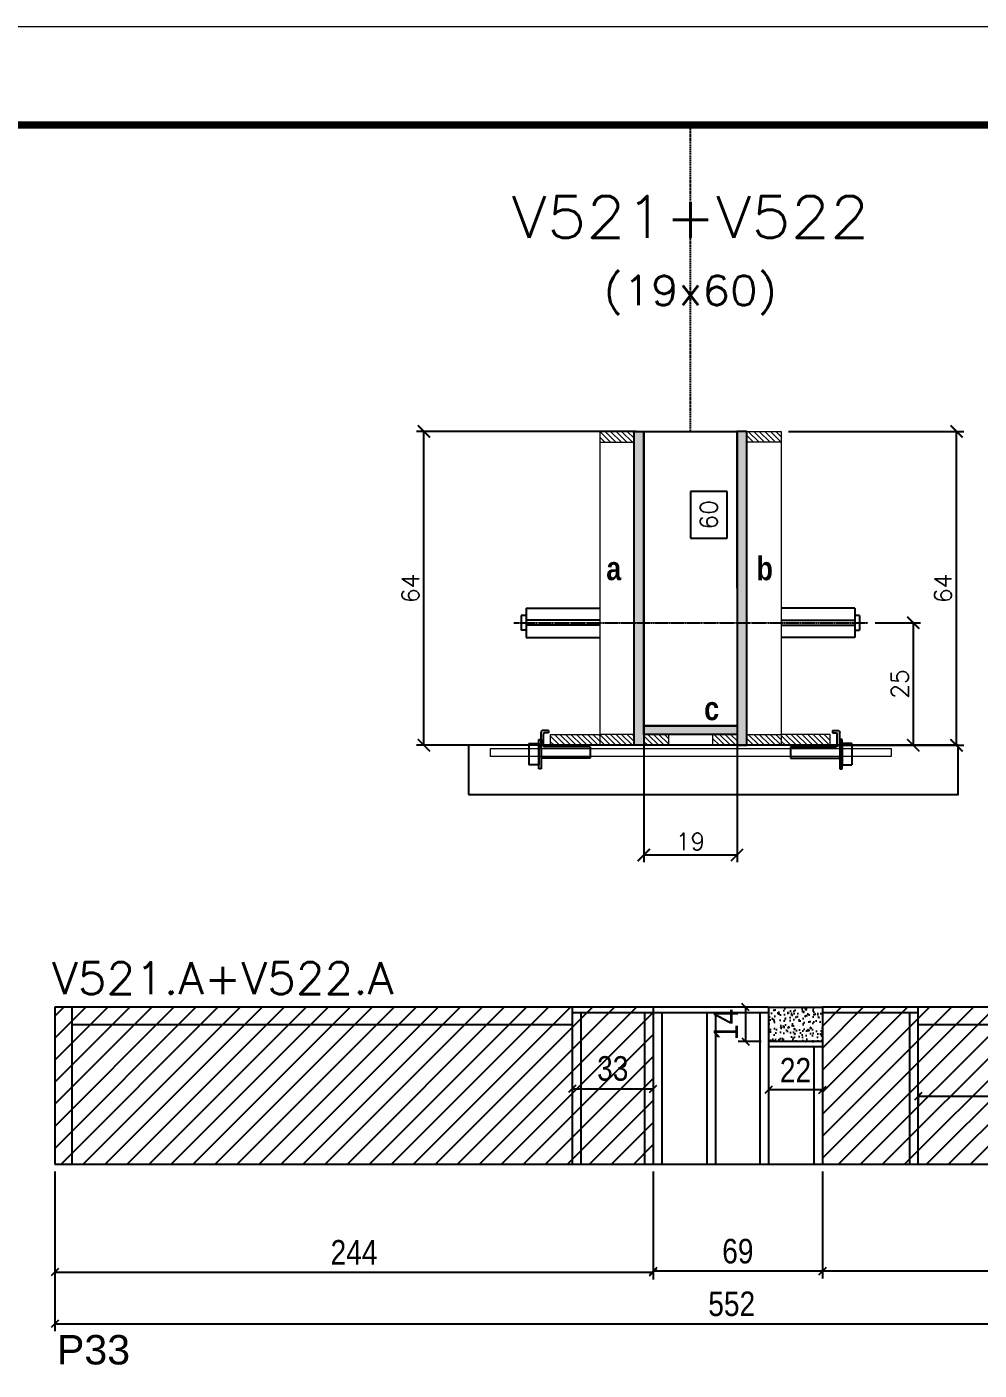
# Model space of a CAD drawing. Extents: x -21493 to -15213, y -12134 to 11887.
# Drawn here: x -21128 to -20740, y 4448 to 4996 of the extents above; entities that cross this region are included whole.
import ezdxf
from ezdxf.enums import TextEntityAlignment as Align

# ---------------------------------------------------------------- set-up
doc = ezdxf.new("R2010")
doc.units = 0
doc.linetypes.add('DASHED', pattern=[0.75, 0.5, -0.25])
doc.linetypes.add('HIDDEN', pattern=[0.375, 0.25, -0.125])
for name, color, linetype in [('5', 5, 'Continuous'), ('barrote', 251, 'Continuous'), ('COTA', 241, 'Continuous'), ('Cota Seção (2x)', 4, 'Continuous'), ('detalhes', 4, 'Continuous'), ('Painéis', 200, 'Continuous'), ('presilha', 1, 'Continuous'), ('Reaproveitamento', 251, 'Continuous'), ('SARR_2.2x7', 40, 'Continuous'), ('SARR_3.5x7', 81, 'Continuous'), ('TENSOR', 3, 'Continuous'), ('Texto de Titulo', 7, 'Continuous'), ('Texto Qtd Sarr', 242, 'Continuous')]:
    doc.layers.add(name, color=color, linetype=linetype)
for name, color, linetype, lineweight in [('CONCRETO', 251, 'Continuous', 25), ('Folhas', 255, 'Continuous', 9), ('Hachura', 251, 'Continuous', 9), ('Madeira', 126, 'Continuous', 18), ('SARRAFO DE PRESSAO', 251, 'DASHED', 9), ('SCO-___-LAJ', 2, 'Continuous', 0), ('Texto Seção', 7, 'Continuous', 15)]:
    doc.layers.add(name, color=color, linetype=linetype, lineweight=lineweight)
doc.styles.add('COTA TECNICA', font='techl___.ttf', dxfattribs={"height": 10})
doc.styles.add('REGUA-120', font='ROMANS.shx', dxfattribs={"height": 15})
doc.styles.add('Romans', font='romans.shx')
doc.styles.get("Standard").update_dxf_attribs({"font": 'arial.ttf'})
doc.styles.add('TECNICA', font='techb___.ttf', dxfattribs={"height": 10})
doc.dimstyles.new('Cota Seção (2x)', dxfattribs={"dimtxt": 7, "dimasz": 5, "dimexe": 3, "dimexo": 3, "dimgap": 2, "dimtad": 3, "dimdec": 1, "dimlfac": 0.5, "dimzin": 12, "dimdsep": 46, "dimtxsty": 'Romans', "dimblk": 'ARCHTICK', "dimcen": 0, "dimclrd": 4, "dimclre": 4, "dimclrt": 1, "dimadec": 1, "dimazin": 3, "dimtfac": 1, "dimtdec": 1, "dimtmove": 0, "dimatfit": 3, "dimldrblk": 'OBLIQUE', "dimfxl": 1, "dimtolj": 1, "dimtzin": 12, "dimarcsym": 0})
doc.dimstyles.new('Cota Seção interna', dxfattribs={"dimtxt": 7, "dimasz": 6, "dimexe": 0.18, "dimexo": 2, "dimgap": -4, "dimtad": 3, "dimdec": 1, "dimlfac": 0.5, "dimzin": 12, "dimdsep": 46, "dimtxsty": 'Romans', "dimblk": 'ARCHTICK', "dimcen": 0.09, "dimse1": 1, "dimse2": 1, "dimsd1": 1, "dimsd2": 1, "dimclrd": 180, "dimclre": 5, "dimclrt": 1, "dimadec": 0, "dimazin": 3, "dimtfac": 1, "dimtdec": 1, "dimtofl": 0, "dimtmove": 0, "dimatfit": 3, "dimldrblk": 'ARCHTICK', "dimfxl": 1, "dimtolj": 1, "dimtzin": 0, "dimarcsym": 0})
doc.dimstyles.new('PAINEL', dxfattribs={"dimtxt": 10, "dimasz": 3, "dimexe": 3, "dimexo": 3, "dimgap": 3, "dimtad": 1, "dimdec": 1, "dimzin": 12, "dimdsep": 46, "dimtxsty": 'COTA TECNICA', "dimblk1": 'OBLIQUE', "dimblk2": 'OBLIQUE', "dimsah": 1, "dimcen": 0.9, "dimclrd": 4, "dimclre": 4, "dimclrt": 240, "dimadec": 1, "dimazin": 3, "dimtfac": 1, "dimtdec": 1, "dimtmove": 0, "dimatfit": 3, "dimfxl": 1, "dimtolj": 1, "dimtzin": 12, "dimarcsym": 0})
pattern_1 = [(315, (2080.2507, -3526.8603), (1.12253202, 1.12253202), [])]
pattern_2 = [(315, (2080.2507, -3600.4603), (1.12253202, 1.12253202), [])]

# ---------------------------------------------------------------- blocks, each defined once
blk = doc.blocks.new('_Oblique')
at = {"color": 0, "linetype": 'ByBlock', "lineweight": -2}
blk.add_line((-0.5, -0.5), (0.5, 0.5), dxfattribs=at)
blk = doc.blocks.new('*D223')
at = {"layer": 'COTA', "color": 4, "linetype": 'ByBlock', "lineweight": -2, "transparency": 16777216}
for p, q in [((-21116.53, 4528.95), (-21116.53, 4484.94)), ((-20872.53, 4528.95), (-20872.53, 4484.94)), ((-21116.53, 4487.94), (-20872.53, 4487.94))]:
    blk.add_line(p, q, dxfattribs=at)
at = {"layer": 'Defpoints', "color": 0, "linetype": 'ByBlock', "transparency": 16777216}
for p in [(-21116.53, 4531.95), (-20872.53, 4531.95), (-20872.53, 4487.94)]:
    blk.add_point(p, dxfattribs=at)
at = {"layer": 'COTA', "color": 4, "linetype": 'ByBlock', "lineweight": -2, "transparency": 16777216, "xscale": 3, "yscale": 3, "zscale": 3, "rotation": 180}
blk.add_blockref('_Oblique', (-21116.53, 4487.94), dxfattribs=at)
at = {"layer": 'COTA', "color": 4, "linetype": 'ByBlock', "lineweight": -2, "transparency": 16777216, "xscale": 3, "yscale": 3, "zscale": 3}
blk.add_blockref('_Oblique', (-20872.53, 4487.94), dxfattribs=at)
at = {"layer": 'COTA', "color": 240, "linetype": 'ByBlock', "transparency": 16777216, "insert": (-20994.53, 4496.02), "char_height": 10, "attachment_point": 5, "style": 'COTA TECNICA'}
blk.add_mtext('\\A1;244', dxfattribs=at)
blk = doc.blocks.new('*D224')
at = {"layer": 'COTA', "color": 4, "linetype": 'ByBlock', "lineweight": -2, "transparency": 16777216}
for p, q in [((-20803.53, 4528.95), (-20803.53, 4485.28)), ((-20564.53, 4528.95), (-20564.53, 4485.28)), ((-20564.53, 4488.28), (-20803.53, 4488.28))]:
    blk.add_line(p, q, dxfattribs=at)
at = {"layer": 'Defpoints', "color": 0, "linetype": 'ByBlock', "transparency": 16777216}
for p in [(-20803.53, 4531.95), (-20564.53, 4531.95), (-20803.53, 4488.28)]:
    blk.add_point(p, dxfattribs=at)
at = {"layer": 'COTA', "color": 4, "linetype": 'ByBlock', "lineweight": -2, "transparency": 16777216, "xscale": 3, "yscale": 3, "zscale": 3, "rotation": 180}
blk.add_blockref('_Oblique', (-20803.53, 4488.28), dxfattribs=at)
at = {"layer": 'COTA', "color": 4, "linetype": 'ByBlock', "lineweight": -2, "transparency": 16777216, "xscale": 3, "yscale": 3, "zscale": 3}
blk.add_blockref('_Oblique', (-20564.53, 4488.28), dxfattribs=at)
at = {"layer": 'COTA', "color": 240, "linetype": 'ByBlock', "transparency": 16777216, "insert": (-20684.03, 4496.52), "char_height": 10, "attachment_point": 5, "style": 'COTA TECNICA'}
blk.add_mtext('\\A1;239', dxfattribs=at)
blk = doc.blocks.new('*D225')
at = {"layer": 'COTA', "color": 4, "linetype": 'ByBlock', "lineweight": -2, "transparency": 16777216}
for p, q in [((-20872.53, 4528.95), (-20872.53, 4485.28)), ((-20803.53, 4528.95), (-20803.53, 4485.28)), ((-20803.53, 4488.28), (-20872.53, 4488.28))]:
    blk.add_line(p, q, dxfattribs=at)
at = {"layer": 'Defpoints', "color": 0, "linetype": 'ByBlock', "transparency": 16777216}
for p in [(-20872.53, 4531.95), (-20803.53, 4531.95), (-20872.53, 4488.28)]:
    blk.add_point(p, dxfattribs=at)
at = {"layer": 'COTA', "color": 4, "linetype": 'ByBlock', "lineweight": -2, "transparency": 16777216, "xscale": 3, "yscale": 3, "zscale": 3, "rotation": 180}
blk.add_blockref('_Oblique', (-20872.53, 4488.28), dxfattribs=at)
at = {"layer": 'COTA', "color": 4, "linetype": 'ByBlock', "lineweight": -2, "transparency": 16777216, "xscale": 3, "yscale": 3, "zscale": 3}
blk.add_blockref('_Oblique', (-20803.53, 4488.28), dxfattribs=at)
at = {"layer": 'COTA', "color": 240, "linetype": 'ByBlock', "transparency": 16777216, "insert": (-20838.03, 4496.41), "char_height": 10, "attachment_point": 5, "style": 'COTA TECNICA'}
blk.add_mtext('\\A1;69', dxfattribs=at)
blk = doc.blocks.new('_ArchTick')
at = {"color": 0, "linetype": 'ByBlock', "const_width": 0.15}
blk.add_lwpolyline([(-0.5, -0.5), (0.5, 0.5)], dxfattribs=at)
blk = doc.blocks.new('*D230')
at = {"layer": 'COTA', "color": 4, "lineweight": -2, "transparency": 16777216}
for p, q in [((-20879.37, 4830.78), (-20969.02, 4830.78)), ((-20966.02, 4702.78), (-20966.02, 4830.78)), ((-20917.37, 4702.78), (-20969.02, 4702.78))]:
    blk.add_line(p, q, dxfattribs=at)
at = {"layer": 'Defpoints', "color": 0, "transparency": 16777216}
for p in [(-20966.02, 4830.78), (-20876.37, 4830.78), (-20914.37, 4702.78)]:
    blk.add_point(p, dxfattribs=at)
at = {"layer": 'COTA', "color": 4, "lineweight": -2, "transparency": 16777216, "xscale": 5, "yscale": 5, "zscale": 5}
for p, rotation in [((-20966.02, 4830.78), 90), ((-20966.02, 4702.78), 270)]:
    blk.add_blockref('_ArchTick', p, dxfattribs=dict(at, rotation=rotation))
at = {"layer": 'COTA', "color": 1, "transparency": 16777216, "insert": (-20971.52, 4766.78), "char_height": 7, "attachment_point": 5, "rotation": 90, "style": 'Romans'}
blk.add_mtext('\\A1;64', dxfattribs=at)
blk = doc.blocks.new('*D231')
at = {"layer": 'COTA', "color": 4, "lineweight": -2, "transparency": 16777216}
for p, q in [((-20817.38, 4830.78), (-20745.89, 4830.78)), ((-20748.89, 4702.78), (-20748.89, 4830.78)), ((-20797.37, 4702.78), (-20745.89, 4702.78))]:
    blk.add_line(p, q, dxfattribs=at)
at = {"layer": 'Defpoints', "color": 0, "transparency": 16777216}
for p in [(-20820.38, 4830.78), (-20748.89, 4830.78), (-20800.37, 4702.78)]:
    blk.add_point(p, dxfattribs=at)
at = {"layer": 'COTA', "color": 4, "lineweight": -2, "transparency": 16777216, "xscale": 5, "yscale": 5, "zscale": 5}
for p, rotation in [((-20748.89, 4830.78), 90), ((-20748.89, 4702.78), 270)]:
    blk.add_blockref('_ArchTick', p, dxfattribs=dict(at, rotation=rotation))
at = {"layer": 'COTA', "color": 1, "transparency": 16777216, "insert": (-20754.39, 4766.78), "char_height": 7, "attachment_point": 5, "rotation": 90, "style": 'Romans'}
blk.add_mtext('\\A1;64', dxfattribs=at)
blk = doc.blocks.new('*D232')
at = {"layer": 'Cota Seção (2x)', "color": 180, "lineweight": -2, "transparency": 16777216}
for p, q in [((-20842.37, 4806.28), (-20857.37, 4806.28)), ((-20857.37, 4806.28), (-20857.37, 4787.28)), ((-20842.37, 4787.28), (-20842.37, 4806.28)), ((-20857.37, 4787.28), (-20842.37, 4787.28))]:
    blk.add_line(p, q, dxfattribs=at)
at = {"layer": 'Defpoints', "color": 0, "transparency": 16777216}
for p in [(-20838.38, 4830.78), (-20838.37, 4830.78), (-20838.37, 4710.78)]:
    blk.add_point(p, dxfattribs=at)
at = {"layer": 'Cota Seção (2x)', "color": 1, "transparency": 16777216, "insert": (-20849.87, 4796.78), "char_height": 7, "attachment_point": 5, "rotation": 90, "style": 'Romans'}
blk.add_mtext('\\A1;60', dxfattribs=at)
blk = doc.blocks.new('titulo1')
at = {"layer": 'Defpoints', "color": 252, "linetype": 'HIDDEN', "ltscale": 2}
blk.add_line((0, 0), (0, 125), dxfattribs=at)
at = {"layer": 'Defpoints', "style": 'Romans', "oblique": 15}
blk.add_attdef('FOLHA', text='', height=10, dxfattribs=at).set_placement((0, 15.58), align=Align.MIDDLE_CENTER)
at = {"layer": 'Texto Qtd Sarr', "color": 3, "style": 'Romans', "oblique": 15}
for tag, height, p in [('TITULO', 17, (0, 71.45)), ('SEÇÃO', 12, (0, 41.55))]:
    blk.add_attdef(tag, text='', height=height, dxfattribs=at).set_placement(p, align=Align.MIDDLE_CENTER)
blk = doc.blocks.new('PRESILHA METÁLICA 1')
at = {"layer": 'presilha'}
for p, q in [((7.5, 10.64), (7.5, 19.86)), ((12, 21), (8.64, 21)), ((9, 11.57), (9, 18.93)), ((12, 19.5), (9.57, 19.5)), ((12, 21), (12, 19.5)), ((0, 13), (6, 13)), ((0, 13), (0, 0)), ((6, 15.5), (7.5, 15.5)), ((6, -2.5), (6, 15.5)), ((6, 13), (6, 0)), ((7.5, 15.5), (7.5, -2.5)), ((37.5, 11), (9.57, 11)), ((37.5, 11), (37.5, 4.1)), ((6, 0), (0, 0)), ((37.5, 4.1), (7.5, 4.1)), ((7.5, -2.5), (6, -2.5))]:
    blk.add_line(p, q, dxfattribs=at)
for centre, radius, start, end in [((8.64, 19.86), 1.14, 90, 180), ((9.57, 18.93), 0.57, 90, 180), ((9.57, 11.57), 0.57, 180, 270)]:
    blk.add_arc(centre, radius, start, end, dxfattribs=at)
blk = doc.blocks.new('*D233')
at = {"layer": 'COTA', "color": 4, "lineweight": -2, "transparency": 16777216}
for p, q in [((-20876.37, 4704.18), (-20876.37, 4655.06)), ((-20838.37, 4704.18), (-20838.37, 4655.06)), ((-20876.37, 4658.06), (-20838.37, 4658.06))]:
    blk.add_line(p, q, dxfattribs=at)
at = {"layer": 'Defpoints', "color": 0, "transparency": 16777216}
for p in [(-20876.37, 4707.18), (-20838.37, 4707.18), (-20838.37, 4658.06)]:
    blk.add_point(p, dxfattribs=at)
at = {"layer": 'COTA', "color": 4, "lineweight": -2, "transparency": 16777216, "xscale": 5, "yscale": 5, "zscale": 5, "rotation": 180}
blk.add_blockref('_ArchTick', (-20876.37, 4658.06), dxfattribs=at)
at = {"layer": 'COTA', "color": 4, "lineweight": -2, "transparency": 16777216, "xscale": 5, "yscale": 5, "zscale": 5}
blk.add_blockref('_ArchTick', (-20838.37, 4658.06), dxfattribs=at)
at = {"layer": 'COTA', "color": 1, "transparency": 16777216, "insert": (-20857.37, 4663.56), "char_height": 7, "attachment_point": 5, "style": 'Romans'}
blk.add_mtext('\\A1;19', dxfattribs=at)
blk = doc.blocks.new('*D829')
at = {"layer": 'COTA', "color": 4, "lineweight": -2, "transparency": 16777216}
for p, q in [((-20764.53, 4560.95), (-20764.53, 4556.62)), ((-20764.53, 4559.62), (-20564.53, 4559.62)), ((-20564.53, 4560.95), (-20564.53, 4556.62))]:
    blk.add_line(p, q, dxfattribs=at)
at = {"layer": 'Defpoints', "color": 0, "transparency": 16777216}
for p in [(-20764.53, 4563.95), (-20564.53, 4563.95), (-20564.53, 4559.62)]:
    blk.add_point(p, dxfattribs=at)
at = {"layer": 'COTA', "color": 4, "lineweight": -2, "transparency": 16777216, "xscale": 3, "yscale": 3, "zscale": 3, "rotation": 180}
blk.add_blockref('_Oblique', (-20764.53, 4559.62), dxfattribs=at)
at = {"layer": 'COTA', "color": 4, "lineweight": -2, "transparency": 16777216, "xscale": 3, "yscale": 3, "zscale": 3}
blk.add_blockref('_Oblique', (-20564.53, 4559.62), dxfattribs=at)
at = {"layer": 'COTA', "color": 240, "transparency": 16777216, "insert": (-20664.53, 4567.72), "char_height": 10, "attachment_point": 5, "style": 'COTA TECNICA'}
blk.add_mtext('\\A1;200', dxfattribs=at)
blk = doc.blocks.new('*D830')
at = {"layer": 'COTA', "color": 4, "lineweight": -2, "transparency": 16777216}
blk.add_line((-20905.53, 4562.71), (-20872.53, 4562.71), dxfattribs=at)
at = {"layer": 'Defpoints', "color": 0, "transparency": 16777216}
for p in [(-20905.53, 4562.71), (-20872.53, 4562.71), (-20872.53, 4562.71)]:
    blk.add_point(p, dxfattribs=at)
at = {"layer": 'COTA', "color": 4, "lineweight": -2, "transparency": 16777216, "xscale": 3, "yscale": 3, "zscale": 3, "rotation": 180}
blk.add_blockref('_Oblique', (-20905.53, 4562.71), dxfattribs=at)
at = {"layer": 'COTA', "color": 4, "lineweight": -2, "transparency": 16777216, "xscale": 3, "yscale": 3, "zscale": 3}
blk.add_blockref('_Oblique', (-20872.53, 4562.71), dxfattribs=at)
at = {"layer": 'COTA', "color": 240, "transparency": 16777216, "insert": (-20889.03, 4570.93), "char_height": 10, "attachment_point": 5, "style": 'COTA TECNICA'}
blk.add_mtext('\\A1;33', dxfattribs=at)
blk = doc.blocks.new('*D238')
at = {"layer": 'COTA', "color": 4, "lineweight": -2, "transparency": 16777216}
for p, q in [((-20782.07, 4752.75), (-20763.51, 4752.75)), ((-20766.51, 4752.75), (-20766.51, 4702.78)), ((-20782.07, 4702.78), (-20763.51, 4702.78))]:
    blk.add_line(p, q, dxfattribs=at)
at = {"layer": 'Defpoints', "color": 0, "transparency": 16777216}
for p in [(-20785.07, 4752.75), (-20785.07, 4702.78), (-20766.51, 4702.78)]:
    blk.add_point(p, dxfattribs=at)
at = {"layer": 'COTA', "color": 4, "lineweight": -2, "transparency": 16777216, "xscale": 5, "yscale": 5, "zscale": 5}
for p, rotation in [((-20766.51, 4752.75), 90), ((-20766.51, 4702.78), 270)]:
    blk.add_blockref('_ArchTick', p, dxfattribs=dict(at, rotation=rotation))
at = {"layer": 'COTA', "color": 1, "transparency": 16777216, "insert": (-20772.01, 4727.77), "char_height": 7, "attachment_point": 5, "rotation": 90, "style": 'Romans'}
blk.add_mtext('\\A1;25', dxfattribs=at)
blk = doc.blocks.new('*D832')
at = {"layer": 'COTA', "color": 4, "lineweight": -2, "ltscale": 25, "transparency": 16777216}
for p, q in [((-21116.53, 4528.95), (-21116.53, 4463.83)), ((-20564.53, 4528.95), (-20564.53, 4463.83)), ((-21116.53, 4466.83), (-20564.53, 4466.83))]:
    blk.add_line(p, q, dxfattribs=at)
at = {"layer": 'Defpoints', "color": 0, "ltscale": 25, "transparency": 16777216}
for p in [(-21116.53, 4531.95), (-20564.53, 4531.95), (-20564.53, 4466.83)]:
    blk.add_point(p, dxfattribs=at)
at = {"layer": 'COTA', "color": 4, "lineweight": -2, "ltscale": 25, "transparency": 16777216, "xscale": 3, "yscale": 3, "zscale": 3, "rotation": 180}
blk.add_blockref('_Oblique', (-21116.53, 4466.83), dxfattribs=at)
at = {"layer": 'COTA', "color": 4, "lineweight": -2, "ltscale": 25, "transparency": 16777216, "xscale": 3, "yscale": 3, "zscale": 3}
blk.add_blockref('_Oblique', (-20564.53, 4466.83), dxfattribs=at)
at = {"layer": 'COTA', "color": 240, "ltscale": 25, "transparency": 16777216, "insert": (-20840.53, 4474.94), "char_height": 10, "attachment_point": 5, "style": 'COTA TECNICA'}
blk.add_mtext('\\A1;552', dxfattribs=at)
blk = doc.blocks.new('*D843')
at = {"layer": 'COTA', "color": 4, "lineweight": -2, "ltscale": 25, "transparency": 16777216}
for p, q in [((-20828.53, 4595.95), (-20837.87, 4595.95)), ((-20834.87, 4595.95), (-20834.87, 4581.95)), ((-20828.53, 4581.95), (-20837.87, 4581.95))]:
    blk.add_line(p, q, dxfattribs=at)
at = {"layer": 'Defpoints', "color": 0, "ltscale": 25, "transparency": 16777216}
for p in [(-20825.53, 4595.95), (-20834.87, 4581.95), (-20825.53, 4581.95)]:
    blk.add_point(p, dxfattribs=at)
at = {"layer": 'COTA', "color": 4, "lineweight": -2, "ltscale": 25, "transparency": 16777216, "xscale": 3, "yscale": 3, "zscale": 3}
for p, rotation in [((-20834.87, 4595.95), 90), ((-20834.87, 4581.95), 270)]:
    blk.add_blockref('_Oblique', p, dxfattribs=dict(at, rotation=rotation))
at = {"layer": 'COTA', "color": 240, "ltscale": 25, "transparency": 16777216, "insert": (-20842.94, 4588.95), "char_height": 10, "attachment_point": 5, "rotation": 90, "style": 'COTA TECNICA'}
blk.add_mtext('\\A1;14', dxfattribs=at)
blk = doc.blocks.new('*D844')
at = {"layer": 'COTA', "color": 4, "lineweight": -2, "ltscale": 25, "transparency": 16777216}
for p, q in [((-20825.53, 4578.95), (-20825.53, 4559.28)), ((-20803.53, 4578.95), (-20803.53, 4559.28)), ((-20803.53, 4562.28), (-20825.53, 4562.28))]:
    blk.add_line(p, q, dxfattribs=at)
at = {"layer": 'Defpoints', "color": 0, "ltscale": 25, "transparency": 16777216}
for p in [(-20825.53, 4581.95), (-20803.53, 4581.95), (-20825.53, 4562.28)]:
    blk.add_point(p, dxfattribs=at)
at = {"layer": 'COTA', "color": 4, "lineweight": -2, "ltscale": 25, "transparency": 16777216, "xscale": 3, "yscale": 3, "zscale": 3, "rotation": 180}
blk.add_blockref('_Oblique', (-20825.53, 4562.28), dxfattribs=at)
at = {"layer": 'COTA', "color": 4, "lineweight": -2, "ltscale": 25, "transparency": 16777216, "xscale": 3, "yscale": 3, "zscale": 3}
blk.add_blockref('_Oblique', (-20803.53, 4562.28), dxfattribs=at)
at = {"layer": 'COTA', "color": 240, "ltscale": 25, "transparency": 16777216, "insert": (-20814.53, 4570.28), "char_height": 10, "attachment_point": 5, "style": 'COTA TECNICA'}
blk.add_mtext('\\A1;22', dxfattribs=at)
blk = doc.blocks.new('9999999999')
at = {"layer": 'Folhas'}
blk.add_lwpolyline([(98138.98, 34190.21), (99623.98, 34190.21), (99623.98, 35240.21), (98138.98, 35240.21)], close=True, dxfattribs=at)
at = {"layer": 'Folhas', "color": 30, "const_width": 3}
blk.add_lwpolyline([(98213.98, 34230.21), (99583.98, 34230.21), (99583.98, 35200.21), (98213.98, 35200.21)], close=True, dxfattribs=at)

msp = doc.modelspace()

# ---------------------------------------------------------------- hatches: boundary and pattern name
at = {"layer": 'COTA', "linetype": 'ByBlock'}
h = msp.add_hatch(dxfattribs=at)
h.set_pattern_fill('AR-CONC', color=256, scale=0.03)
h.set_pattern_definition([(50, (-161814.1976, -23747.117), (5.46554007, -0.47817257), [0.5715, -6.2865]), (355, (-161814.1976, -23747.117), (-1.05730264, 5.73170536), [0.4572, -5.02921753]), (100.4514447, (-161813.742, -23747.157), (4.40823741, 5.25353256), [0.48570026, -5.34270734]), (46.1842, (-161814.1976, -23745.593), (8.13237123, -1.26126984), [0.85725, -9.42975]), (96.6355576, (-161813.52, -23745.698), (7.122124, 7.42278374), [0.7285507, -8.01406824]), (351.184151, (-161814.198, -23745.593), (7.122124, 7.42278374), [0.685799, -7.54379196]), (21, (-161813.4356, -23745.974), (4.54843174, -3.06795595), [0.5715, -6.2865]), (326, (-161813.4356, -23745.974), (1.85406085, 5.52563898), [0.4572, -5.0292]), (71.451445, (-161813.0566, -23746.23), (6.40249258, 2.45768307), [0.48570026, -5.34269813]), (37.5, (-161814.1976, -23747.1171), (0.092658098, 2.536651166), [0, -4.96824, 0, -5.1054, 0, -5.04825]), (7.5, (-161814.1976, -23747.117), (2.004589875, 3.005417245), [0, -2.91084, 0, -4.85394, 0, -1.92405]), (327.5, (-161815.8969, -23747.1171), (4.067717855, -0.17186232), [0, -1.905, 0, -5.9436, 0, -7.8867]), (317.5, (-161816.659, -23747.117), (4.44387544, 0.76279473), [0, -2.4765, 0, -3.94716, 0, -5.6007])])
h.paths.add_polyline_path([(-20825.53, 4595.95), (-20825.53, 4581.95), (-20803.53, 4581.95), (-20803.53, 4595.95)])
at = {"layer": 'Hachura'}
h = msp.add_hatch(dxfattribs=at)
h.set_pattern_fill('ANSI31', color=256, scale=0.5, angle=270, style=0)
h.set_pattern_definition([(315, (2080.2507, -3476.8603), (1.12253202, 1.12253202), [])])
h.paths.add_polyline_path([(-20880.37, 4826.38), (-20880.37, 4830.78), (-20894.37, 4830.78), (-20894.37, 4826.38)])
h = msp.add_hatch(color=256, dxfattribs=at)
h.dxf.hatch_style = 1
h.paths.add_polyline_path([(-20880.37, 4830.78), (-20876.37, 4830.78), (-20876.37, 4702.78), (-20880.37, 4702.78)])
h = msp.add_hatch(color=256, dxfattribs=at)
h.dxf.hatch_style = 1
h.paths.add_polyline_path([(-20834.38, 4830.78), (-20838.38, 4830.78), (-20838.37, 4702.78), (-20834.37, 4702.78)])
h = msp.add_hatch(dxfattribs=at)
h.set_pattern_fill('ANSI31', color=256, scale=0.5, angle=270, style=0)
h.set_pattern_definition([(315, (2080.2603, -3476.8603), (1.12253202, 1.12253202), [])])
h.paths.add_polyline_path([(-20834.38, 4826.38), (-20834.38, 4830.78), (-20820.38, 4830.78), (-20820.38, 4826.38)])
h = msp.add_hatch(dxfattribs=at)
h.set_pattern_fill('ANSI31', color=256, scale=0.5, angle=270, style=0)
h.set_pattern_definition(pattern_1)
h.paths.add_polyline_path([(-20914.37, 4702.78), (-20914.37, 4707.18), (-20894.37, 4707.18), (-20894.37, 4702.78)])
h = msp.add_hatch(dxfattribs=at)
h.set_pattern_fill('ANSI31', color=256, scale=0.5, angle=270, style=0)
h.set_pattern_definition(pattern_2)
h.paths.add_polyline_path([(-20880.37, 4702.78), (-20880.37, 4707.18), (-20894.37, 4707.18), (-20894.37, 4702.78)])
h = msp.add_hatch(color=256, dxfattribs=at)
h.dxf.hatch_style = 1
h.paths.add_polyline_path([(-20876.37, 4707.18), (-20876.37, 4710.78), (-20838.37, 4710.78), (-20838.37, 4707.18)])
h = msp.add_hatch(dxfattribs=at)
h.set_pattern_fill('ANSI31', color=256, scale=0.5, angle=270, style=0)
h.set_pattern_definition(pattern_1)
h.paths.add_polyline_path([(-20876.37, 4702.78), (-20876.37, 4707.18), (-20866.37, 4707.18), (-20866.37, 4702.78)])
h = msp.add_hatch(dxfattribs=at)
h.set_pattern_fill('ANSI31', color=256, scale=0.5, angle=270, style=0)
h.set_pattern_definition(pattern_1)
h.paths.add_polyline_path([(-20838.37, 4702.78), (-20838.37, 4707.18), (-20848.37, 4707.18), (-20848.37, 4702.78)])
h = msp.add_hatch(dxfattribs=at)
h.set_pattern_fill('ANSI31', color=256, scale=0.5, angle=270, style=0)
h.set_pattern_definition(pattern_2)
h.paths.add_polyline_path([(-20834.37, 4702.78), (-20834.37, 4707.18), (-20820.37, 4707.18), (-20820.37, 4702.78)])
h = msp.add_hatch(dxfattribs=at)
h.set_pattern_fill('ANSI31', color=256, scale=0.5, angle=270, style=0)
h.set_pattern_definition(pattern_1)
h.paths.add_polyline_path([(-20800.37, 4702.78), (-20800.37, 4707.18), (-20820.37, 4707.18), (-20820.37, 4702.78)])
at = {"layer": 'Reaproveitamento', "linetype": 'ByBlock'}
h = msp.add_hatch(dxfattribs=at)
h.set_pattern_fill('ANSI31', color=256, scale=2)
h.set_pattern_definition([(45, (-161814.1976, -27192.8424), (-4.49012806, 4.49012806), [])])
h.paths.add_polyline_path([(-21116.53, 4595.95), (-21116.53, 4531.95), (-20872.53, 4531.95), (-20872.53, 4595.95)])
h.paths.add_polyline_path([(-20899.51, 4561.22), (-20877.93, 4561.22), (-20877.93, 4581.81), (-20899.51, 4581.81)], flags=24)
h = msp.add_hatch(dxfattribs=at)
h.set_pattern_fill('ANSI31', color=256, scale=2)
h.set_pattern_definition([(45, (-161814.1976, -23747.117), (-4.49012806, 4.49012806), [])])
h.paths.add_polyline_path([(-20564.53, 4595.95), (-20803.53, 4595.95), (-20803.53, 4531.95), (-20564.53, 4531.95)])
h.paths.add_polyline_path([(-20678.81, 4557.89), (-20649.86, 4557.89), (-20649.86, 4578.48), (-20678.81, 4578.48)], flags=16)

# ---------------------------------------------------------------- linework, layer by layer
at = {"ltscale": 3}
for p, q in [((-20926.37, 4755.75), (-20926.37, 4749.75)), ((-20924.37, 4755.75), (-20926.37, 4755.75)), ((-20924.37, 4758.75), (-20924.37, 4746.75)), ((-20924.37, 4758.75), (-20894.37, 4758.75)), ((-20790.37, 4758.75), (-20820.37, 4758.75)), ((-20790.37, 4758.75), (-20790.37, 4746.75)), ((-20788.37, 4755.75), (-20790.37, 4755.75)), ((-20788.37, 4755.75), (-20788.37, 4749.75)), ((-20924.37, 4749.75), (-20926.37, 4749.75)), ((-20894.37, 4753.75), (-20924.37, 4753.75)), ((-20894.37, 4751.75), (-20924.37, 4751.75)), ((-20820.37, 4753.75), (-20790.37, 4753.75)), ((-20820.37, 4751.75), (-20790.37, 4751.75)), ((-20790.37, 4749.75), (-20788.37, 4749.75)), ((-20924.37, 4746.75), (-20894.37, 4746.75)), ((-20790.37, 4746.75), (-20820.37, 4746.75))]:
    msp.add_line(p, q, dxfattribs=at)
at = {"layer": 'barrote'}
msp.add_lwpolyline([(-20947.82, 4682.78), (-20748.24, 4682.78), (-20748.24, 4702.78), (-20947.82, 4702.78)], close=True, dxfattribs=at)
at = {"layer": 'CONCRETO'}
msp.add_lwpolyline([(-20876.37, 4830.78), (-20838.37, 4830.78), (-20838.37, 4710.78), (-20876.37, 4710.78), (-20876.37, 4830.78)], close=True, dxfattribs=at)
at = {"layer": 'COTA', "linetype": 'ByBlock'}
msp.add_line((-20825.53, 4595.95), (-20803.53, 4595.95), dxfattribs=at)
at = {"layer": 'Madeira'}
for points in [[(-20880.37, 4826.38), (-20880.37, 4830.78), (-20894.37, 4830.78), (-20894.37, 4826.38)], [(-20880.37, 4830.78), (-20894.37, 4830.78), (-20894.37, 4702.78), (-20880.37, 4702.78)], [(-20834.38, 4826.38), (-20834.38, 4830.78), (-20820.38, 4830.78), (-20820.38, 4826.38)], [(-20834.38, 4830.78), (-20820.38, 4830.78), (-20820.37, 4702.78), (-20834.37, 4702.78)], [(-20914.37, 4702.78), (-20914.37, 4707.18), (-20894.37, 4707.18), (-20894.37, 4702.78)], [(-20880.37, 4702.78), (-20880.37, 4707.18), (-20894.37, 4707.18), (-20894.37, 4702.78)], [(-20876.37, 4702.78), (-20876.37, 4707.18), (-20866.37, 4707.18), (-20866.37, 4702.78)], [(-20838.37, 4702.78), (-20838.37, 4707.18), (-20848.37, 4707.18), (-20848.37, 4702.78)], [(-20834.37, 4702.78), (-20834.37, 4707.18), (-20820.37, 4707.18), (-20820.37, 4702.78)], [(-20800.37, 4702.78), (-20800.37, 4707.18), (-20820.37, 4707.18), (-20820.37, 4702.78)]]:
    msp.add_lwpolyline(points, close=True, dxfattribs=at)
at = {"layer": 'Painéis', "linetype": 'ByBlock'}
for p, q in [((-21116.53, 4595.95), (-21116.53, 4531.95)), ((-20825.53, 4595.95), (-21116.53, 4595.95)), ((-20872.53, 4595.95), (-20872.53, 4531.95)), ((-20825.53, 4595.95), (-20825.53, 4581.95)), ((-20564.53, 4595.95), (-20803.53, 4595.95)), ((-20803.53, 4595.95), (-20803.53, 4531.95)), ((-20803.53, 4595.95), (-20803.53, 4581.95)), ((-20803.53, 4581.95), (-20825.53, 4581.95)), ((-21116.53, 4531.95), (-20564.53, 4531.95))]:
    msp.add_line(p, q, dxfattribs=at)
at = {"layer": 'Painéis'}
for points in [[(-20880.37, 4830.78), (-20876.37, 4830.78), (-20876.37, 4702.78), (-20880.37, 4702.78)], [(-20834.38, 4830.78), (-20838.38, 4830.78), (-20838.37, 4702.78), (-20834.37, 4702.78)], [(-20876.37, 4707.18), (-20876.37, 4710.78), (-20838.37, 4710.78), (-20838.37, 4707.18)]]:
    msp.add_lwpolyline(points, close=True, dxfattribs=at)
at = {"layer": 'SARR_2.2x7', "linetype": 'Continuous'}
for p, q in [((-21109.53, 4595.95), (-21109.53, 4531.95)), ((-20905.53, 4593.75), (-20872.53, 4593.75)), ((-20872.53, 4593.75), (-20825.53, 4593.75)), ((-20803.53, 4593.75), (-20764.53, 4593.75)), ((-21109.53, 4588.95), (-20905.53, 4588.95)), ((-20764.53, 4588.95), (-20571.53, 4588.95)), ((-20803.53, 4579.75), (-20825.53, 4579.75))]:
    msp.add_line(p, q, dxfattribs=at)
at = {"layer": 'SARR_3.5x7'}
for p, q in [((-20905.53, 4595.95), (-20905.53, 4531.95)), ((-20902.03, 4593.75), (-20902.03, 4531.95)), ((-20876.03, 4593.75), (-20876.03, 4531.95)), ((-20869.03, 4593.75), (-20869.03, 4531.95)), ((-20850.68, 4593.75), (-20850.68, 4531.95)), ((-20847.18, 4593.75), (-20847.18, 4531.95)), ((-20829.03, 4593.75), (-20829.03, 4531.95)), ((-20825.53, 4593.75), (-20825.53, 4531.95)), ((-20768.03, 4593.75), (-20768.03, 4531.95)), ((-20764.53, 4531.95), (-20764.53, 4595.95)), ((-20807.03, 4579.75), (-20807.03, 4531.95))]:
    msp.add_line(p, q, dxfattribs=at)
at = {"layer": 'SCO-___-LAJ', "color": 1}
msp.add_lwpolyline([(-20938.82, 4701.45), (-20775.56, 4701.45), (-20775.56, 4698.25), (-20938.82, 4698.25)], close=True, dxfattribs=at)
at = {"layer": 'TENSOR', "linetype": 'HIDDEN', "ltscale": 0.5}
msp.add_line((-20929.37, 4752.75), (-20785.07, 4752.75), dxfattribs=at)

# ---------------------------------------------------------------- block references
at = {"layer": 'presilha', "yscale": 0.6666666666666666, "zscale": 0.6666666666666666}
for p, xscale in [((-20923.24, 4694.82), 0.6666666666666666), ((-20791.5, 4694.82), -0.6666666666666666)]:
    msp.add_blockref('PRESILHA METÁLICA 1', p, dxfattribs=dict(at, xscale=xscale))
at = {"layer": 'SARRAFO DE PRESSAO', "color": 6, "linetype": 'ByBlock'}
msp.add_blockref('9999999999', (-119632.39, -30244.42), dxfattribs=at)
at = {"layer": 'Texto Seção'}
ref = msp.add_blockref('titulo1', (-20857.37, 4830.78), dxfattribs=at)
ref.add_attrib('TITULO', 'V521+V522', dxfattribs={"layer": 'Texto de Titulo', "color": 7, "height": 17, "style": 'Romans', "width": 1.1}).set_placement((-20857.37, 4918.28), align=Align.MIDDLE_CENTER)
ref.add_attrib('SEÇÃO', '(19x60)', dxfattribs={"layer": 'Texto de Titulo', "color": 7, "height": 12, "style": 'Romans', "width": 1.1}).set_placement((-20857.37, 4888.28), align=Align.MIDDLE_CENTER)

# ---------------------------------------------------------------- texts
at = {"layer": '5', "linetype": 'Continuous'}
msp.add_text('P33', height=12, rotation=360, dxfattribs=at).set_placement((-21115.66, 4450.27))
at = {"layer": 'detalhes', "style": 'TECNICA'}
for s, p in [('a', (-20891.67, 4770.12)), ('b', (-20830.44, 4770.11)), ('c', (-20851.77, 4713.02))]:
    msp.add_text(s, height=9.6, dxfattribs=at).set_placement(p)
at = {"layer": 'Texto Seção', "style": 'REGUA-120', "width": 1.05}
msp.add_text('V521.A+V522.A', height=13, dxfattribs=at).set_placement((-21117.68, 4601.31))

# ---------------------------------------------------------------- dimensions: what is measured, and where the dimension line sits
at = {"layer": 'COTA'}
for base, p1, p2, picture, middle in [((-20966.02, 4830.78), (-20914.37, 4702.78), (-20876.37, 4830.78), '*D230', (-20971.52, 4766.78)), ((-20748.89, 4830.78), (-20800.37, 4702.78), (-20820.38, 4830.78), '*D231', (-20754.39, 4766.78)), ((-20766.51, 4702.78), (-20785.07, 4752.75), (-20785.07, 4702.78), '*D238', (-20772.01, 4727.77))]:
    dim = msp.add_linear_dim(base=base, p1=p1, p2=p2, angle=90, dimstyle='Cota Seção (2x)', dxfattribs=at)
    dim.commit()
    dim.dimension.update_dxf_attribs({"geometry": picture, "text_midpoint": middle})
for base, p1, p2, dimstyle, picture, middle in [((-20838.37, 4658.06), (-20876.37, 4707.18), (-20838.37, 4707.18), 'Cota Seção (2x)', '*D233', (-20857.37, 4663.56)), ((-20872.53, 4562.71), (-20905.53, 4562.71), (-20872.53, 4562.71), 'PAINEL', '*D830', (-20889.03, 4570.93)), ((-20564.53, 4559.62), (-20764.53, 4563.95), (-20564.53, 4563.95), 'PAINEL', '*D829', (-20664.53, 4567.72))]:
    dim = msp.add_linear_dim(base=base, p1=p1, p2=p2, dimstyle=dimstyle, dxfattribs=at)
    dim.commit()
    dim.dimension.update_dxf_attribs({"geometry": picture, "text_midpoint": middle})
at = {"layer": 'COTA', "ltscale": 25}
dim = msp.add_linear_dim(base=(-20834.87, 4581.95), p1=(-20825.53, 4595.95), p2=(-20825.53, 4581.95), angle=90, dimstyle='PAINEL', dxfattribs=at)
dim.commit()
dim.dimension.update_dxf_attribs({"geometry": '*D843', "text_midpoint": (-20834.87, 4588.95), "dimtype": 160})
for base, p1, p2, picture, middle in [((-20825.53, 4562.28), (-20803.53, 4581.95), (-20825.53, 4581.95), '*D844', (-20814.53, 4570.28)), ((-20564.53, 4466.83), (-21116.53, 4531.95), (-20564.53, 4531.95), '*D832', (-20840.53, 4474.94))]:
    dim = msp.add_linear_dim(base=base, p1=p1, p2=p2, dimstyle='PAINEL', dxfattribs=at)
    dim.commit()
    dim.dimension.update_dxf_attribs({"geometry": picture, "text_midpoint": middle})
at = {"layer": 'COTA', "linetype": 'ByBlock'}
for base, p1, p2, picture, middle in [((-20872.53, 4487.94), (-21116.53, 4531.95), (-20872.53, 4531.95), '*D223', (-20994.53, 4496.02)), ((-20872.53, 4488.28), (-20803.53, 4531.95), (-20872.53, 4531.95), '*D225', (-20838.03, 4496.41)), ((-20803.53, 4488.28), (-20564.53, 4531.95), (-20803.53, 4531.95), '*D224', (-20684.03, 4496.52))]:
    dim = msp.add_linear_dim(base=base, p1=p1, p2=p2, dimstyle='PAINEL', dxfattribs=at)
    dim.commit()
    dim.dimension.update_dxf_attribs({"geometry": picture, "text_midpoint": middle})
at = {"layer": 'Cota Seção (2x)'}
dim = msp.add_linear_dim(base=(-20838.37, 4830.78), p1=(-20838.37, 4710.78), p2=(-20838.38, 4830.78), angle=90, dimstyle='Cota Seção interna', dxfattribs=at)
dim.commit()
dim.dimension.update_dxf_attribs({"geometry": '*D232', "text_midpoint": (-20838.37, 4796.78), "dimtype": 160})

doc.saveas('drawing.dxf')
